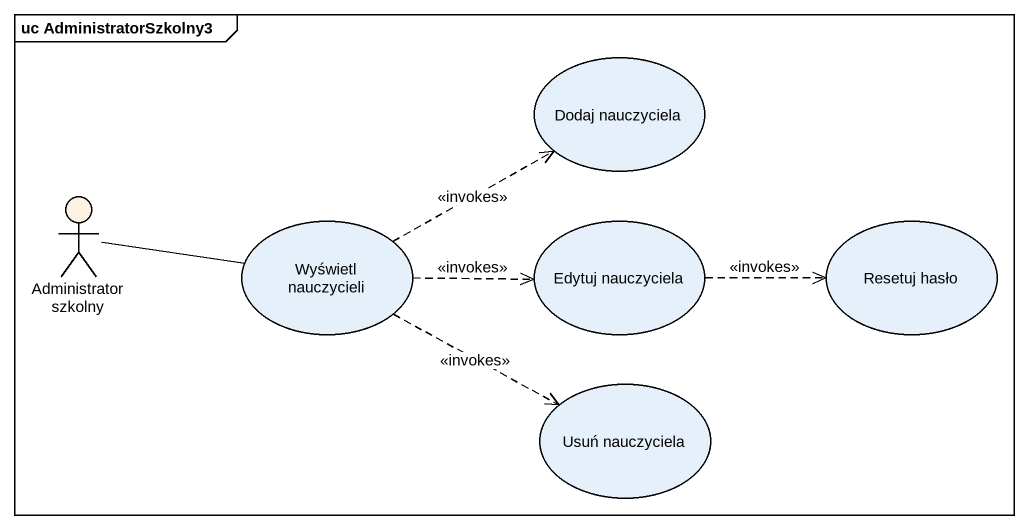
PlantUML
@startuml
mainframe uc AdministratorSzkolny3
usecase "Dodaj nauczyciela" as Dodaj_nauczyciela
actor "Administrator szkolny" as Administrator_szkolny #FCF2E3
usecase "Wyświetl nauczycieli" as Wyświetl_nauczycieli
usecase "Edytuj nauczyciela" as Edytuj_nauczyciela
usecase "Resetuj hasło" as Resetuj_hasło
usecase "Usuń nauczyciela" as Usuń_nauczyciela
Administrator_szkolny -right- Wyświetl_nauczycieli
Wyświetl_nauczycieli .right.> Dodaj_nauczyciela : <<invokes>>
Wyświetl_nauczycieli .right.> Edytuj_nauczyciela : <<invokes>>
Wyświetl_nauczycieli .right.> Usuń_nauczyciela : <<invokes>>
Edytuj_nauczyciela .right.> Resetuj_hasło : <<invokes>>
@enduml
